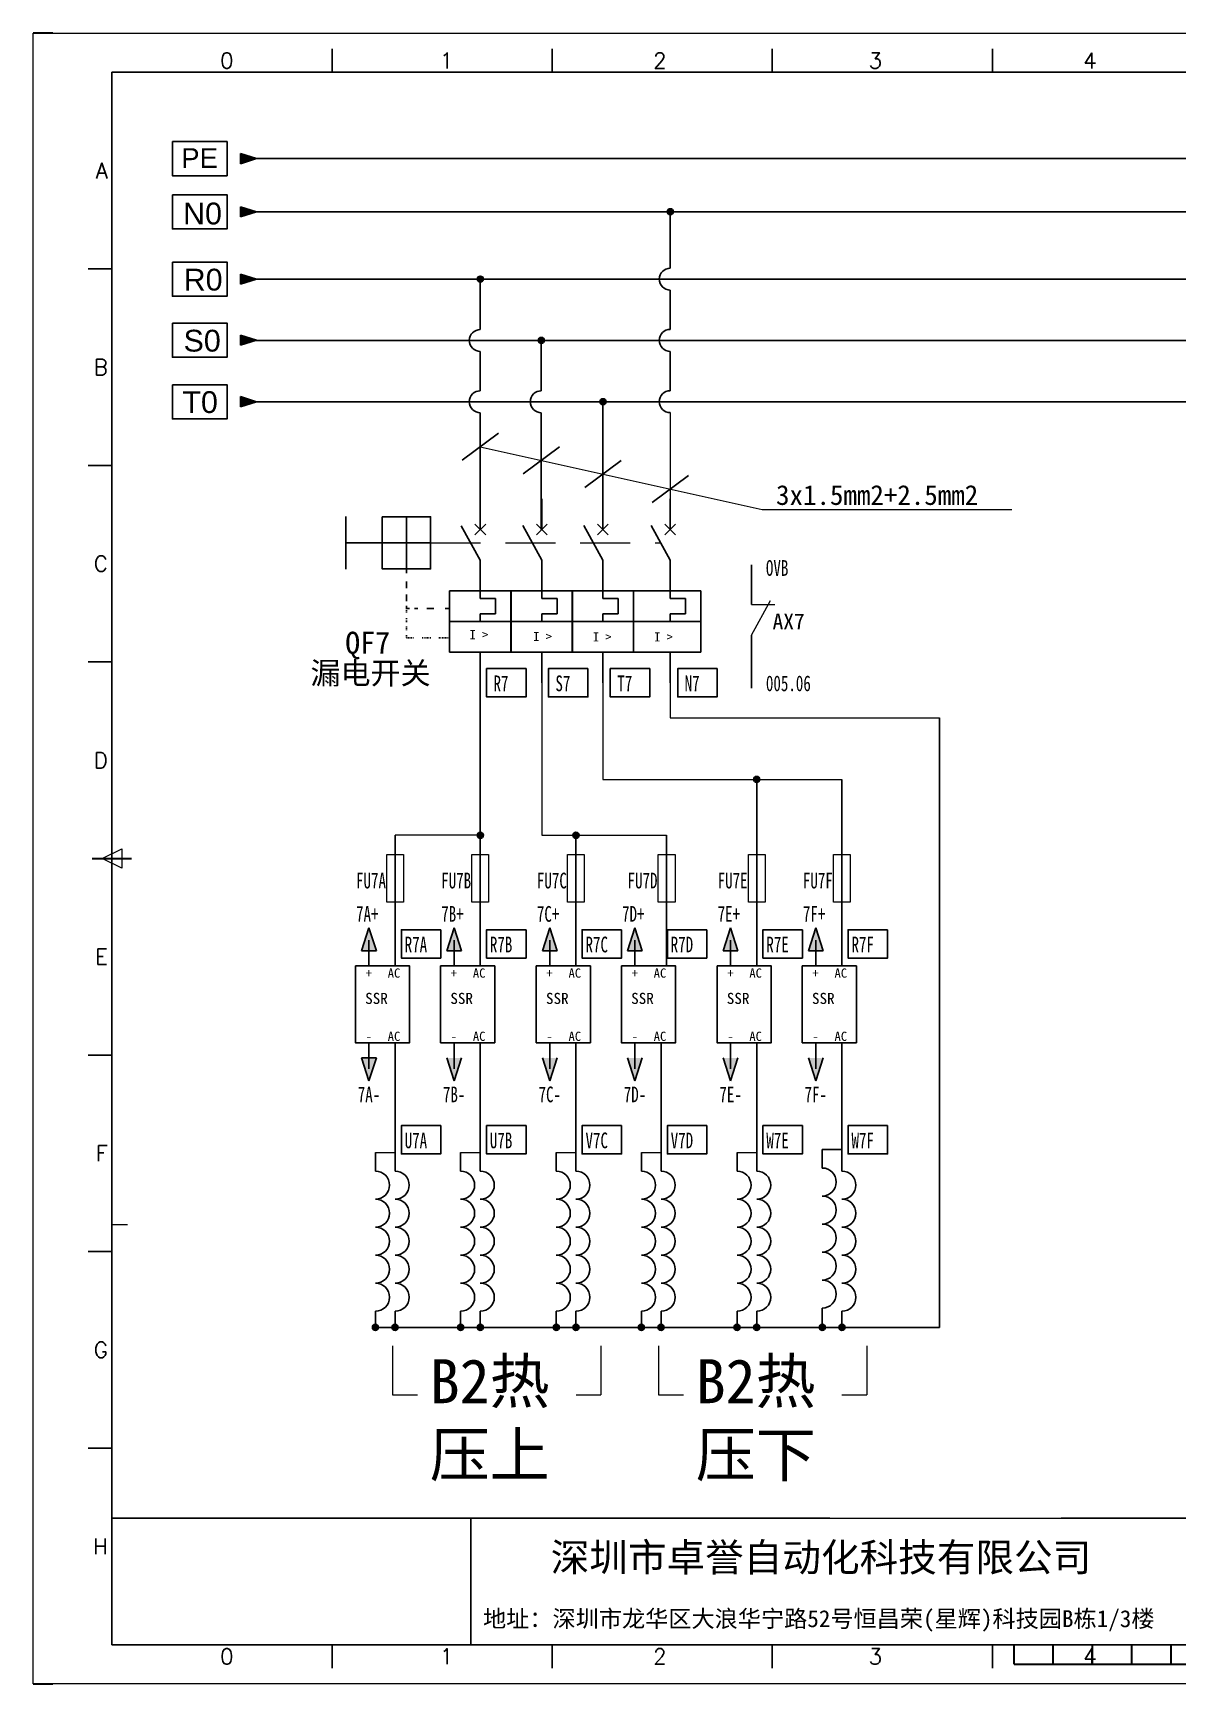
# Model space of a CAD drawing. Extents: x 35123 to 43919, y -4314 to -326.
# Drawn here: x 36945.9 to 37091.5, y -2913.9 to -2703.9 of the extents above; entities that cross this region are included whole.
import ezdxf
from ezdxf.enums import TextEntityAlignment as Align

# ---------------------------------------------------------------- set-up
doc = ezdxf.new("R2010")
doc.units = 0
doc.header["$MEASUREMENT"] = 0
for name, pattern in [('ACANSTGL', [0.11811, 0.07874, -0.03937]), ('ACISOWELD', [3, 2, -1]), ('DASHED2', [9.525, 6.35, -3.175])]:
    doc.linetypes.add(name, pattern=pattern)
for name, color, linetype in [('AE_BOR', 1, 'Continuous'), ('MISC', 2, 'Continuous'), ('SYMS', 7, 'Continuous'), ('细实线层', 7, 'Continuous')]:
    doc.layers.add(name, color=color, linetype=linetype)
doc.styles.add('WD', font='romans.shx', dxfattribs={"bigfont": 'gbcbig.shx'})
doc.styles.add('WD_IEC', font='ISOCP2.shx', dxfattribs={"width": 0.9, "height": 4, "bigfont": 'gbcbig.shx'})
doc.styles.add('宋', font='SimSun.ttf', dxfattribs={"width": 0.7})
doc.styles.add('样式 0', font='')
doc.styles.add('样式 8', font='arial.ttf')
doc.styles.get('样式 0').set_extended_font_data('KaiTi_GB2312')

# ---------------------------------------------------------------- blocks, each defined once
blk = doc.blocks.new('gb_a2_a')
for p, q in [((584, 410), (25, 410)), ((25, 410), (25, 10)), ((25, 10), (584, 10))]:
    blk.add_line(p, q)
at = {"lineweight": 9, "ltscale": 0.1}
blk.add_line((25, 116.86), (29, 116.86), dxfattribs=at)
at = {"layer": 'AE_BOR', "lineweight": 30}
for p, q in [((10, 420), (4.93, 420)), ((4.93, 0), (10, 0))]:
    blk.add_line(p, q, dxfattribs=at)
at = {"layer": 'AE_BOR', "color": 1, "lineweight": 15}
for p, q in [((4.93, 420), (598.93, 420)), ((4.93, 0), (4.93, 420)), ((22.5, 210), (27.5, 212.5)), ((27.5, 207.5), (22.5, 210)), ((27.5, 212.5), (27.5, 207.5)), ((598.93, 0), (4.93, 0))]:
    blk.add_line(p, q, dxfattribs=at)
at = {"layer": 'AE_BOR'}
for p, q in [((81, 410), (81, 416)), ((137, 410), (137, 416)), ((193, 410), (193, 416)), ((249, 410), (249, 416)), ((25, 360), (19, 360)), ((25, 310), (19, 310)), ((25, 260), (19, 260)), ((25, 160), (19, 160)), ((25, 110), (19, 110)), ((25, 60), (19, 60)), ((81, 10), (81, 4)), ((137, 10), (137, 4)), ((193, 10), (193, 4)), ((249, 10), (249, 4))]:
    blk.add_line(p, q, dxfattribs=at)
at = {"layer": 'AE_BOR', "color": 2, "lineweight": 30}
for p, q in [((20, 210), (30, 210)), ((254.5, 5), (254.5, 10)), ((264.5, 5), (264.5, 10)), ((274.5, 5), (274.5, 10)), ((284.5, 5), (284.5, 10)), ((294.5, 5), (294.5, 10)), ((254.5, 5), (354.5, 5))]:
    blk.add_line(p, q, dxfattribs=at)
at = {"layer": 'AE_BOR', "style": 'WD'}
for s, p in [('0', (54.27, 411)), ('1', (110.12, 411)), ('2', (164.42, 411)), ('3', (219.22, 411)), ('4', (273.82, 411)), ('0', (54.27, 5)), ('1', (110.12, 5)), ('2', (164.42, 5)), ('3', (219.22, 5)), ('4', (273.82, 5))]:
    blk.add_text(s, height=4, dxfattribs=at).set_placement(p, align=Align.CENTER)
for s, p in [('A', (24, 385)), ('B', (24, 335)), ('C', (24, 285)), ('D', (24, 235)), ('E', (24, 185)), ('F', (24, 135)), ('G', (24, 85)), ('H', (24, 35))]:
    blk.add_text(s, height=4, dxfattribs=at).set_placement(p, align=Align.MIDDLE_RIGHT)
blk = doc.blocks.new('VCB11THI')
for p, q in [((0, 7.5), (0, 2.5)), ((0, -2.5), (-3.12, 3.12)), ((-0.88, 3.38), (0.88, 1.62)), ((-0.88, 1.62), (0.88, 3.38)), ((0, -2.5), (0, -8.75)), ((0, -8.75), (2.5, -8.75)), ((2.5, -8.75), (2.5, -11.25)), ((-5, -12.5), (5, -12.5)), ((0, -11.25), (0, -12.5)), ((2.5, -11.25), (0, -11.25)), ((0, -17.5), (0, -22.5))]:
    blk.add_line(p, q)
blk.add_lwpolyline([(-5, -7.5), (-5, -17.5), (5, -17.5), (5, -7.5)], close=True)
at = {"style": 'WD_IEC'}
for tag, p in [('INST', (-8, 5.25)), ('LOC', (-8, 1.75)), ('TAG1', (-8, -1.75)), ('RATING1', (-8, -6.35)), ('DESC1', (-8, -14.35)), ('DESC2', (-8, -17.85)), ('DESC3', (-8, -21.35))]:
    blk.add_attdef(tag, text='', height=2.5, dxfattribs=at).set_placement(p, align=Align.RIGHT)
blk.add_attdef('TERM01', text='', height=2, rotation=90, dxfattribs=at).set_placement((-1, 7.5), align=Align.RIGHT)
at = {"style": 'WD_IEC', "flags": 1}
for tag, p, height in [('X2TERM01', (0, 7.5), 0.32), ('MFG', (2.75, 6.5), 1.5), ('CAT', (2.75, 4), 1.5), ('X4LINK', (-2, 0), 0.32), ('X1LINK', (-0.5, 0), 0.32), ('CONTACT', (-5, -7.5), 1), ('COMMON', (-3.75, -8.75), 1), ('ASSYCODE', (1, -19), 1), ('FAMILY', (1, -20.5), 1), ('CATDESC', (1, -22), 1), ('X8TERM02', (0, -22.5), 0.32)]:
    blk.add_attdef(tag, p, '', height=height, dxfattribs=at)
at = {"lineweight": 15, "style": 'WD_IEC'}
blk.add_attdef('XREF', text='', height=2.5, dxfattribs=at).set_placement((-8, -10.35), align=Align.RIGHT)
at = {"style": 'WD_IEC'}
blk.add_attdef('TERM02', (-1, -22.5), '', height=2, rotation=90, dxfattribs=at)
at = {"linetype": 'Continuous', "style": 'WD_IEC'}
blk.add_attdef('T', text='', height=2.5, dxfattribs=at).set_placement((0, -15), align=Align.MIDDLE_CENTER)
blk = doc.blocks.new('VCB21THI')
for p, q in [((0, 7.5), (0, 2.5)), ((0, -2.5), (-3.12, 3.12)), ((-0.88, 3.38), (0.88, 1.62)), ((-0.88, 1.62), (0.88, 3.38)), ((0, -2.5), (0, -8.75)), ((0, -8.75), (2.5, -8.75)), ((2.5, -8.75), (2.5, -11.25)), ((-5, -12.5), (5, -12.5)), ((0, -11.25), (0, -12.5)), ((2.5, -11.25), (0, -11.25)), ((0, -17.5), (0, -22.5))]:
    blk.add_line(p, q)
blk.add_lwpolyline([(-5, -7.5), (-5, -17.5), (5, -17.5), (5, -7.5)], close=True)
at = {"style": 'WD_IEC'}
for tag, p in [('INST', (-8, 5.25)), ('LOC', (-8, 1.75)), ('TAG2', (-8, -1.75)), ('RATING1', (-8, -6.35)), ('DESC1', (-8, -14.35)), ('DESC2', (-8, -17.85)), ('DESC3', (-8, -21.35))]:
    blk.add_attdef(tag, text='', height=2.5, dxfattribs=at).set_placement(p, align=Align.RIGHT)
blk.add_attdef('TERM01', text='', height=2, rotation=90, dxfattribs=at).set_placement((-1, 7.5), align=Align.RIGHT)
at = {"style": 'WD_IEC', "flags": 1}
for tag, p, height in [('X2TERM01', (0, 7.5), 0.32), ('X4LINK', (-2, 0), 0.32), ('X1LINK', (-0.5, 0), 0.32), ('CONTACT', (-5, -7.5), 1), ('COMMON', (-3.75, -8.75), 1), ('FAMILY', (1, -20.5), 1), ('X8TERM02', (0, -22.5), 0.32)]:
    blk.add_attdef(tag, p, '', height=height, dxfattribs=at)
at = {"lineweight": 15, "style": 'WD_IEC'}
blk.add_attdef('XREF', text='', height=2.5, dxfattribs=at).set_placement((-8, -10.35), align=Align.RIGHT)
at = {"style": 'WD_IEC'}
blk.add_attdef('TERM02', (-1, -22.5), '', height=2, rotation=90, dxfattribs=at)
at = {"linetype": 'Continuous', "style": 'WD_IEC'}
blk.add_attdef('T', text='', height=2.5, dxfattribs=at).set_placement((0, -15), align=Align.MIDDLE_CENTER)
blk = doc.blocks.new('WDDOT')
blk.add_hatch(color=256).paths.add_polyline_path([(0.5, 0, 1), (-0.5, 0, 1)])
blk.add_circle((0, 0), 0.5)

msp = doc.modelspace()

# ---------------------------------------------------------------- hatches: boundary and pattern name
for points in [[(36974.348, -2726.613), (36972.306, -2725.958), (36972.306, -2727.267)], [(36974.348, -2735.178), (36972.306, -2734.524), (36972.306, -2735.833)], [(36974.348, -2742.94), (36972.306, -2742.286), (36972.306, -2743.595)], [(36974.348, -2750.775), (36972.306, -2750.12), (36972.306, -2751.43)], [(36988.639, -2817.694), (36989.575, -2820.612), (36987.704, -2820.612)], [(36999.474, -2817.694), (37000.409, -2820.612), (36998.539, -2820.612)], [(37011.639, -2817.694), (37012.575, -2820.612), (37010.704, -2820.612)], [(37022.474, -2817.694), (37023.409, -2820.612), (37021.539, -2820.612)], [(37034.639, -2817.694), (37035.575, -2820.612), (37033.704, -2820.612)], [(37045.474, -2817.694), (37046.409, -2820.612), (37044.539, -2820.612)], [(36988.639, -2837.163), (36989.575, -2834.245), (36987.704, -2834.245)], [(36999.474, -2837.163), (37000.409, -2834.245), (36998.539, -2834.245)], [(37011.639, -2837.163), (37012.575, -2834.245), (37010.704, -2834.245)], [(37022.474, -2837.163), (37023.409, -2834.245), (37021.539, -2834.245)], [(37034.639, -2837.163), (37035.575, -2834.245), (37033.704, -2834.245)], [(37045.474, -2837.163), (37046.409, -2834.245), (37044.539, -2834.245)]]:
    msp.add_hatch(color=0).paths.add_polyline_path(points)
h = msp.add_hatch(color=0)
edge = h.paths.add_edge_path()
edge.add_arc((37026.96, -2726.606), 0.389, 0, 360)
h = msp.add_hatch(color=0)
edge = h.paths.add_edge_path()
edge.add_arc((37002.797, -2735.178), 0.389, 0, 360)
h = msp.add_hatch(color=0)
edge = h.paths.add_edge_path()
edge.add_arc((37010.559, -2742.975), 0.389, 0, 360)
h = msp.add_hatch(color=0)
edge = h.paths.add_edge_path()
edge.add_arc((37018.394, -2750.771), 0.389, 0, 360)
h = msp.add_hatch(color=0)
edge = h.paths.add_edge_path()
edge.add_arc((37037.963, -2798.813), 0.389, 0, 360)
h = msp.add_hatch(color=0)
edge = h.paths.add_edge_path()
edge.add_arc((37002.797, -2805.908), 0.389, 0, 360)
h = msp.add_hatch(color=0)
edge = h.paths.add_edge_path()
edge.add_arc((37014.965, -2805.909), 0.389, 0, 360)
h = msp.add_hatch(color=0)
edge = h.paths.add_edge_path()
edge.add_arc((36989.463, -2868.508), 0.389, 0, 360)
h = msp.add_hatch(color=0)
edge = h.paths.add_edge_path()
edge.add_arc((36991.963, -2868.508), 0.389, 0, 360)
h = msp.add_hatch(color=0)
edge = h.paths.add_edge_path()
edge.add_arc((37000.297, -2868.508), 0.389, 0, 360)
h = msp.add_hatch(color=0)
edge = h.paths.add_edge_path()
edge.add_arc((37002.797, -2868.508), 0.389, 0, 360)
h = msp.add_hatch(color=0)
edge = h.paths.add_edge_path()
edge.add_arc((37012.463, -2868.508), 0.389, 0, 360)
h = msp.add_hatch(color=0)
edge = h.paths.add_edge_path()
edge.add_arc((37014.963, -2868.508), 0.389, 0, 360)
h = msp.add_hatch(color=0)
edge = h.paths.add_edge_path()
edge.add_arc((37023.297, -2868.508), 0.389, 0, 360)
h = msp.add_hatch(color=0)
edge = h.paths.add_edge_path()
edge.add_arc((37025.797, -2868.508), 0.389, 0, 360)
h = msp.add_hatch(color=0)
edge = h.paths.add_edge_path()
edge.add_arc((37035.463, -2868.508), 0.389, 0, 360)
h = msp.add_hatch(color=0)
edge = h.paths.add_edge_path()
edge.add_arc((37037.963, -2868.508), 0.389, 0, 360)
h = msp.add_hatch(color=0)
edge = h.paths.add_edge_path()
edge.add_arc((37046.297, -2868.508), 0.389, 0, 360)
h = msp.add_hatch(color=0)
edge = h.paths.add_edge_path()
edge.add_arc((37048.797, -2868.508), 0.389, 0, 360)
at = {"layer": 'MISC'}
msp.add_hatch(color=0, dxfattribs=at).paths.add_polyline_path([(36974.348, -2719.848), (36972.306, -2719.193), (36972.306, -2720.503)])

# ---------------------------------------------------------------- linework, layer by layer
at = {"color": 0}
for p, q in [((36974.348, -2726.613), (36972.306, -2725.958)), ((36972.306, -2725.958), (36972.306, -2727.267)), ((36974.348, -2726.613), (36972.306, -2727.267)), ((36974.348, -2726.613), (37212.665, -2726.613)), ((37026.96, -2733.778), (37026.96, -2726.606)), ((36974.348, -2735.178), (36972.306, -2734.524)), ((36972.306, -2734.524), (36972.306, -2735.833)), ((36974.348, -2735.178), (36972.306, -2735.833)), ((36974.348, -2735.178), (37212.665, -2735.178)), ((37002.797, -2741.58), (37002.797, -2735.178)), ((37026.96, -2741.574), (37026.96, -2736.566)), ((36974.348, -2742.94), (36972.306, -2742.286)), ((36972.306, -2742.286), (36972.306, -2743.595)), ((36974.348, -2742.94), (36972.306, -2743.595)), ((36974.241, -2742.975), (37212.665, -2742.975)), ((37002.797, -2749.377), (37002.797, -2744.369)), ((37010.559, -2749.377), (37010.559, -2742.975)), ((37026.96, -2749.37), (37026.96, -2744.362)), ((36974.348, -2750.775), (36972.306, -2750.12)), ((36972.306, -2750.12), (36972.306, -2751.43)), ((36974.348, -2750.775), (36972.306, -2751.43)), ((36974.336, -2750.771), (37212.665, -2750.771)), ((37018.394, -2750.771), (37018.394, -2767.014)), ((37002.797, -2752.165), (37002.797, -2767.014)), ((37010.559, -2752.165), (37010.559, -2767.014)), ((37026.96, -2763.116), (37026.96, -2767.014)), ((36985.676, -2765.352), (36985.676, -2772.075)), ((36993.4, -2765.391), (36993.4, -2772.036)), ((37026.96, -2770.912), (37024.523, -2766.527)), ((37026.271, -2766.325), (37027.649, -2767.703)), ((37026.271, -2767.703), (37027.649, -2766.325)), ((36996.47, -2768.714), (36985.676, -2768.714)), ((37026.96, -2770.912), (37026.96, -2775.785)), ((37037.295, -2771.535), (37037.295, -2776.56)), ((36993.4, -2772.036), (36993.4, -2772.562)), ((36993.4, -2773.653), (36993.4, -2774.472)), ((36993.4, -2775.291), (36993.4, -2776.155)), ((37023.062, -2774.81), (37022.292, -2774.81)), ((37030.858, -2774.81), (37023.062, -2774.81)), ((37026.96, -2775.785), (37028.909, -2775.785)), ((37028.909, -2775.785), (37028.909, -2777.734)), ((37030.858, -2782.606), (37030.858, -2774.81)), ((36993.4, -2776.746), (36993.4, -2777.066)), ((36993.4, -2777.066), (36993.795, -2777.066)), ((36994.433, -2777.066), (36994.843, -2777.066)), ((36995.981, -2777.066), (36996.892, -2777.066)), ((36998.349, -2777.066), (36998.903, -2777.066)), ((37026.96, -2777.734), (37026.96, -2778.708)), ((37028.909, -2777.734), (37026.96, -2777.734)), ((37022.292, -2778.708), (37030.858, -2778.708)), ((37037.295, -2780.458), (37037.296, -2787.189)), ((37002.797, -2782.613), (37002.797, -2822.541)), ((37023.062, -2782.606), (37022.292, -2782.606)), ((37023.062, -2782.606), (37030.858, -2782.606)), ((37026.96, -2782.606), (37026.96, -2786.505)), ((37061.21, -2790.98), (37061.21, -2868.508)), ((37037.963, -2798.813), (37037.963, -2822.541)), ((37048.798, -2798.814), (37048.797, -2822.541)), ((36991.963, -2805.908), (36991.963, -2822.541)), ((37014.965, -2805.909), (37014.963, -2822.541)), ((37026.5, -2805.909), (37026.5, -2822.541)), ((36988.639, -2817.694), (36987.704, -2820.612)), ((36988.639, -2817.694), (36989.575, -2820.612)), ((36999.474, -2817.694), (36998.539, -2820.612)), ((36999.474, -2817.694), (37000.409, -2820.612)), ((37011.639, -2817.694), (37010.704, -2820.612)), ((37011.639, -2817.694), (37012.575, -2820.612)), ((37022.474, -2817.694), (37021.539, -2820.612)), ((37022.474, -2817.694), (37023.409, -2820.612)), ((37034.639, -2817.694), (37033.704, -2820.612)), ((37034.639, -2817.694), (37035.575, -2820.612)), ((37045.474, -2817.694), (37044.539, -2820.612)), ((37045.474, -2817.694), (37046.409, -2820.612)), ((36988.639, -2819.248), (36988.639, -2822.541)), ((36999.474, -2819.248), (36999.474, -2822.541)), ((37011.639, -2819.248), (37011.639, -2822.541)), ((37022.474, -2819.248), (37022.474, -2822.541)), ((37034.639, -2819.248), (37034.639, -2822.541)), ((37045.474, -2819.248), (37045.474, -2822.541)), ((36989.575, -2820.612), (36987.704, -2820.612)), ((37000.409, -2820.612), (36998.539, -2820.612)), ((37012.575, -2820.612), (37010.704, -2820.612)), ((37023.409, -2820.612), (37021.539, -2820.612)), ((37035.575, -2820.612), (37033.704, -2820.612)), ((37046.409, -2820.612), (37044.539, -2820.612)), ((36988.639, -2835.608), (36988.639, -2832.316)), ((36991.963, -2832.316), (36991.963, -2848.64)), ((36999.474, -2835.608), (36999.474, -2832.316)), ((37002.797, -2832.316), (37002.797, -2848.64)), ((37011.639, -2835.608), (37011.639, -2832.316)), ((37014.963, -2832.316), (37014.963, -2848.64)), ((37022.474, -2835.608), (37022.474, -2832.316)), ((37025.797, -2832.316), (37025.797, -2848.64)), ((37034.639, -2835.608), (37034.639, -2832.316)), ((37037.963, -2832.316), (37037.963, -2848.64)), ((37045.474, -2835.608), (37045.474, -2832.316)), ((37048.797, -2832.316), (37048.797, -2848.64)), ((36988.639, -2837.163), (36987.704, -2834.245)), ((36989.575, -2834.245), (36987.704, -2834.245)), ((36988.639, -2837.163), (36989.575, -2834.245)), ((36999.474, -2837.163), (36998.539, -2834.245)), ((36999.474, -2837.163), (37000.409, -2834.245)), ((37011.639, -2837.163), (37010.704, -2834.245)), ((37011.639, -2837.163), (37012.575, -2834.245)), ((37022.474, -2837.163), (37021.539, -2834.245)), ((37022.474, -2837.163), (37023.409, -2834.245)), ((37034.639, -2837.163), (37033.704, -2834.245)), ((37034.639, -2837.163), (37035.575, -2834.245)), ((37045.474, -2837.163), (37044.539, -2834.245)), ((37045.474, -2837.163), (37046.409, -2834.245)), ((36989.463, -2846.285), (36989.463, -2848.64)), ((37000.297, -2846.285), (37000.297, -2848.64)), ((37012.463, -2846.285), (37012.463, -2848.64)), ((37023.297, -2846.285), (37023.297, -2848.64)), ((37035.463, -2846.285), (37035.463, -2848.64)), ((37046.297, -2845.884), (37046.297, -2848.238)), ((37046.297, -2848.238), (37046.297, -2847.435)), ((36989.463, -2848.64), (36989.463, -2847.837)), ((36991.963, -2848.64), (36991.963, -2847.837)), ((37000.297, -2848.64), (37000.297, -2847.837)), ((37002.797, -2848.64), (37002.797, -2847.837)), ((37012.463, -2848.64), (37012.463, -2847.837)), ((37014.963, -2848.64), (37014.963, -2847.837)), ((37023.297, -2848.64), (37023.297, -2847.837)), ((37025.797, -2848.64), (37025.797, -2847.837)), ((37035.463, -2848.64), (37035.463, -2847.837)), ((37037.963, -2848.64), (37037.963, -2847.837)), ((37048.797, -2848.64), (37048.797, -2847.837)), ((36989.463, -2866.456), (36989.463, -2868.508)), ((36989.463, -2866.456), (36989.463, -2868.508)), ((36991.963, -2866.456), (36991.963, -2868.508)), ((36991.963, -2866.456), (36991.963, -2868.508)), ((37000.297, -2866.456), (37000.297, -2868.508)), ((37000.297, -2866.456), (37000.297, -2868.508)), ((37002.797, -2866.456), (37002.797, -2868.508)), ((37002.797, -2866.456), (37002.797, -2868.508)), ((37012.463, -2866.456), (37012.463, -2868.508)), ((37012.463, -2866.456), (37012.463, -2868.508)), ((37014.963, -2866.456), (37014.963, -2868.508)), ((37014.963, -2866.456), (37014.963, -2868.508)), ((37023.297, -2866.456), (37023.297, -2868.508)), ((37023.297, -2866.456), (37023.297, -2868.508)), ((37025.797, -2866.456), (37025.797, -2868.508)), ((37025.797, -2866.456), (37025.797, -2868.508)), ((37035.463, -2866.456), (37035.463, -2868.508)), ((37035.463, -2866.456), (37035.463, -2868.508)), ((37037.963, -2866.456), (37037.963, -2868.508)), ((37037.963, -2866.456), (37037.963, -2868.508)), ((37046.297, -2866.054), (37046.297, -2868.107)), ((37046.297, -2866.054), (37046.297, -2868.508)), ((37048.797, -2866.456), (37048.797, -2868.508)), ((37048.797, -2866.456), (37048.797, -2868.508)), ((36989.463, -2868.508), (37061.21, -2868.508))]:
    msp.add_line(p, q, dxfattribs=at)
at = {"color": 0, "lineweight": 0}
for p, q in [((37026.96, -2752.159), (37026.96, -2767.014)), ((37037.295, -2780.458), (37039.732, -2776.073)), ((37037.295, -2776.56), (37040.264, -2776.56)), ((37010.632, -2782.606), (37010.632, -2805.908)), ((37018.394, -2782.606), (37018.394, -2798.811)), ((37026.96, -2782.606), (37026.96, -2790.98)), ((37026.96, -2790.98), (37061.21, -2790.98)), ((37018.394, -2798.811), (37048.798, -2798.814)), ((37002.797, -2805.908), (36991.963, -2805.908)), ((37010.632, -2805.908), (37026.5, -2805.912)), ((36991.648, -2870.87), (36991.648, -2877.111)), ((37018.15, -2870.87), (37018.15, -2877.111)), ((37025.483, -2870.87), (37025.483, -2877.111)), ((37051.984, -2870.87), (37051.984, -2877.111)), ((36991.648, -2877.111), (36994.826, -2877.111)), ((37014.972, -2877.111), (37018.15, -2877.111)), ((37025.483, -2877.111), (37028.66, -2877.111)), ((37048.807, -2877.111), (37051.984, -2877.111))]:
    msp.add_line(p, q, dxfattribs=at)
at = {"color": 0, "linetype": 'DASHED2', "lineweight": 0}
msp.add_line((36996.47, -2768.714), (37025.738, -2768.714), dxfattribs=at)
at = {"color": 0, "linetype": 'ACANSTGL'}
for p, q in [((36993.4, -2777.066), (36993.4, -2777.611)), ((36993.4, -2778.293), (36993.4, -2778.884)), ((36993.4, -2778.293), (36993.4, -2778.884)), ((36993.4, -2779.339), (36993.4, -2779.885)), ((36993.4, -2779.339), (36993.4, -2779.885)), ((36993.4, -2780.476), (36993.4, -2780.812)), ((36993.4, -2780.476), (36993.4, -2780.812)), ((36993.4, -2780.812), (36994.393, -2780.812)), ((36993.4, -2780.812), (36994.393, -2780.812)), ((36995.41, -2780.812), (36996.52, -2780.812)), ((36997.537, -2780.812), (36998.882, -2780.812))]:
    msp.add_line(p, q, dxfattribs=at)
at = {"ltscale": 2}
for p, q in [((37047.242, -2892.785), (36955.937, -2892.785)), ((37076.704, -2892.785), (37235.437, -2892.785)), ((37047.242, -2908.87), (36955.937, -2908.87))]:
    msp.add_line(p, q, dxfattribs=at)
for p, q in [((37001.59, -2892.785), (37001.59, -2908.87)), ((37076.704, -2908.87), (37136.654, -2908.87))]:
    msp.add_line(p, q)
at = {"lineweight": 9, "ltscale": 0.1}
for p, q in [((37047.242, -2892.785), (37076.704, -2892.785)), ((37047.242, -2908.87), (37076.704, -2908.87)), ((37075.347, -2908.87), (37075.347, -2908.87)), ((37075.347, -2908.87), (37075.347, -2908.87))]:
    msp.add_line(p, q, dxfattribs=at)
at = {"color": 0, "lineweight": -3}
for points in [[(36963.64, -2717.672), (36970.581, -2717.672), (36970.581, -2722.024), (36963.64, -2722.024)], [(36963.64, -2724.436), (36970.581, -2724.436), (36970.581, -2728.789), (36963.64, -2728.789)], [(36963.64, -2733.002), (36970.581, -2733.002), (36970.581, -2737.355), (36963.64, -2737.355)], [(36963.64, -2740.764), (36970.581, -2740.764), (36970.581, -2745.117), (36963.64, -2745.117)], [(36963.64, -2748.599), (36970.581, -2748.599), (36970.581, -2752.951), (36963.64, -2752.951)]]:
    msp.add_lwpolyline(points, close=True, dxfattribs=at)
at = {"color": 0}
for points in [[(36990.331, -2765.391), (36996.47, -2765.391), (36996.47, -2772.036), (36990.331, -2772.036)], [(36986.916, -2822.541), (36993.81, -2822.541), (36993.81, -2832.316), (36986.916, -2832.316)], [(36997.751, -2822.541), (37004.645, -2822.541), (37004.645, -2832.316), (36997.751, -2832.316)], [(37009.916, -2822.541), (37016.81, -2822.541), (37016.81, -2832.316), (37009.916, -2832.316)], [(37020.751, -2822.541), (37027.645, -2822.541), (37027.645, -2832.316), (37020.751, -2832.316)], [(37032.916, -2822.541), (37039.81, -2822.541), (37039.81, -2832.316), (37032.916, -2832.316)], [(37043.751, -2822.541), (37050.645, -2822.541), (37050.645, -2832.316), (37043.751, -2832.316)]]:
    msp.add_lwpolyline(points, close=True, dxfattribs=at)
at = {"color": 0, "ltscale": 2}
for points in [[(37008.613, -2784.711), (37003.59, -2784.711), (37003.59, -2788.316), (37008.613, -2788.316)], [(37016.488, -2784.71), (37011.465, -2784.71), (37011.465, -2788.315), (37016.488, -2788.315)], [(37024.362, -2784.709), (37019.339, -2784.709), (37019.339, -2788.313), (37024.362, -2788.313)], [(37032.928, -2784.709), (37027.905, -2784.709), (37027.905, -2788.313), (37032.928, -2788.313)], [(36997.778, -2817.932), (36992.756, -2817.932), (36992.756, -2821.536), (36997.778, -2821.536)], [(37008.613, -2817.932), (37003.59, -2817.932), (37003.59, -2821.536), (37008.613, -2821.536)], [(37020.778, -2817.932), (37015.756, -2817.932), (37015.756, -2821.536), (37020.778, -2821.536)], [(37031.613, -2817.932), (37026.59, -2817.932), (37026.59, -2821.536), (37031.613, -2821.536)], [(37043.778, -2817.932), (37038.756, -2817.932), (37038.756, -2821.536), (37043.778, -2821.536)], [(37054.613, -2817.932), (37049.59, -2817.932), (37049.59, -2821.536), (37054.613, -2821.536)], [(36997.778, -2842.847), (36992.756, -2842.847), (36992.756, -2846.452), (36997.778, -2846.452)], [(37008.613, -2842.847), (37003.59, -2842.847), (37003.59, -2846.452), (37008.613, -2846.452)], [(37020.778, -2842.847), (37015.756, -2842.847), (37015.756, -2846.452), (37020.778, -2846.452)], [(37031.613, -2842.847), (37026.59, -2842.847), (37026.59, -2846.452), (37031.613, -2846.452)], [(37043.778, -2842.847), (37038.756, -2842.847), (37038.756, -2846.452), (37043.778, -2846.452)], [(37054.613, -2842.847), (37049.59, -2842.847), (37049.59, -2846.452), (37054.613, -2846.452)]]:
    msp.add_lwpolyline(points, close=True, dxfattribs=at)
at = {"color": 0}
for centre in [(37026.96, -2726.606), (37002.797, -2735.178), (37010.559, -2742.975), (37018.394, -2750.771), (37037.963, -2798.813), (37002.797, -2805.908), (37014.965, -2805.909), (36989.463, -2868.508), (36991.963, -2868.508), (37000.297, -2868.508), (37002.797, -2868.508), (37012.463, -2868.508), (37014.963, -2868.508), (37023.297, -2868.508), (37025.797, -2868.508), (37035.463, -2868.508), (37037.963, -2868.508), (37046.297, -2868.508), (37048.797, -2868.508)]:
    msp.add_circle(centre, 0.389, dxfattribs=at)
at = {"color": 0, "ltscale": 2}
for centre in [(37026.96, -2735.172), (37002.797, -2742.975), (37026.96, -2742.968), (37002.797, -2750.771), (37010.559, -2750.771), (37026.96, -2750.764)]:
    msp.add_arc(centre, 1.394, 90, 270, dxfattribs=at)
at = {"color": 0}
for centre in [(36989.463, -2850.421), (36991.963, -2850.421), (37000.297, -2850.421), (37002.797, -2850.421), (37012.463, -2850.421), (37014.963, -2850.421), (37023.297, -2850.421), (37025.797, -2850.421), (37035.463, -2850.421), (37037.963, -2850.421), (37046.297, -2850.02), (37048.797, -2850.421), (36989.463, -2853.984), (36991.963, -2853.984), (37000.297, -2853.984), (37002.797, -2853.984), (37012.463, -2853.984), (37014.963, -2853.984), (37023.297, -2853.984), (37025.797, -2853.984), (37035.463, -2853.984), (37037.963, -2853.984), (37046.297, -2853.583), (37048.797, -2853.984), (36989.463, -2857.548), (36991.963, -2857.548), (37000.297, -2857.548), (37002.797, -2857.548), (37012.463, -2857.548), (37014.963, -2857.548), (37023.297, -2857.548), (37025.797, -2857.548), (37035.463, -2857.548), (37037.963, -2857.548), (37046.297, -2857.146), (37048.797, -2857.548), (36989.463, -2861.111), (36991.963, -2861.111), (37000.297, -2861.111), (37002.797, -2861.111), (37012.463, -2861.111), (37014.963, -2861.111), (37023.297, -2861.111), (37025.797, -2861.111), (37035.463, -2861.111), (37037.963, -2861.111), (37046.297, -2860.71), (37048.797, -2861.111), (36989.463, -2864.674), (36991.963, -2864.674), (37000.297, -2864.674), (37002.797, -2864.674), (37012.463, -2864.674), (37014.963, -2864.674), (37023.297, -2864.674), (37025.797, -2864.674), (37035.463, -2864.674), (37037.963, -2864.674), (37046.297, -2864.273), (37048.797, -2864.674)]:
    msp.add_arc(centre, 1.782, 270, 90, dxfattribs=at)
at = {"layer": 'MISC', "color": 0}
for p, q in [((36974.348, -2719.848), (36972.306, -2719.193)), ((36972.306, -2719.193), (36972.306, -2720.503)), ((36974.348, -2719.848), (36972.306, -2720.503)), ((36974.348, -2719.848), (37212.665, -2719.848)), ((37046.297, -2845.884), (37048.797, -2845.884))]:
    msp.add_line(p, q, dxfattribs=at)
at = {"layer": '细实线层', "color": 0, "linetype": 'ByBlock'}
for p, q in [((37000.487, -2758.223), (37005.108, -2754.757)), ((37008.248, -2759.952), (37012.87, -2756.486)), ((37016.083, -2761.697), (37020.705, -2758.231)), ((37024.649, -2763.605), (37029.271, -2760.139))]:
    msp.add_line(p, q, dxfattribs=at)
at = {"layer": '细实线层', "color": 0, "lineweight": 0}
for p, q in [((37002.797, -2756.49), (37038.667, -2764.479)), ((37038.667, -2764.479), (37070.413, -2764.479)), ((36989.463, -2846.285), (36991.963, -2846.285)), ((37000.297, -2846.285), (37002.797, -2846.285)), ((37012.463, -2846.285), (37014.963, -2846.285)), ((37023.297, -2846.285), (37025.797, -2846.285)), ((37035.463, -2846.285), (37037.963, -2846.285))]:
    msp.add_line(p, q, dxfattribs=at)
for points in [[(36990.898, -2808.358), (36993.028, -2808.358), (36993.028, -2814.423), (36990.898, -2814.423)], [(37001.732, -2808.358), (37003.863, -2808.358), (37003.863, -2814.423), (37001.732, -2814.423)], [(37013.898, -2808.358), (37016.028, -2808.358), (37016.028, -2814.423), (37013.898, -2814.423)], [(37025.435, -2808.358), (37027.565, -2808.358), (37027.565, -2814.423), (37025.435, -2814.423)], [(37036.898, -2808.358), (37039.028, -2808.358), (37039.028, -2814.423), (37036.898, -2814.423)], [(37047.732, -2808.358), (37049.863, -2808.358), (37049.863, -2814.423), (37047.732, -2814.423)]]:
    msp.add_lwpolyline(points, close=True, dxfattribs=at)

# ---------------------------------------------------------------- block references
at = {"xscale": 0.5, "yscale": 0.5, "zscale": 0.5}
msp.add_blockref('gb_a2_a', (36943.437, -2913.87), dxfattribs=at)
at = {"layer": 'SYMS', "color": 0, "lineweight": -3, "xscale": 0.4949999999989814, "yscale": 0.4949999999998909, "zscale": 0.495}
for p in [(37026.96, -2726.606), (37002.797, -2735.178), (37010.559, -2742.975), (37018.394, -2750.771), (37037.963, -2798.813), (37002.797, -2805.908), (37014.965, -2805.909), (36989.463, -2868.508), (36991.963, -2868.508), (37000.297, -2868.508), (37002.797, -2868.508), (37012.463, -2868.508), (37014.963, -2868.508), (37023.297, -2868.508), (37025.797, -2868.508), (37035.463, -2868.508), (37037.963, -2868.508), (37046.297, -2868.508), (37048.797, -2868.508)]:
    msp.add_blockref('WDDOT', p, dxfattribs=at)
at = {"layer": 'SYMS', "color": 0, "linetype": 'ACISOWELD', "xscale": 0.7796249999992142, "yscale": 0.7796249999992142, "zscale": 0.779624999999994}
for name, p in [('VCB11THI', (37002.797, -2768.969)), ('VCB21THI', (37010.632, -2768.963)), ('VCB21THI', (37018.394, -2768.963))]:
    msp.add_blockref(name, p, dxfattribs=at)

# ---------------------------------------------------------------- texts
at = {"color": 0}
msp.add_text('3x1.5mm2+2.5mm2', height=2.52, dxfattribs=at).set_placement((37040.417, -2763.897))
at = {"color": 0, "char_height": 2.772, "width": 4.96666, "attachment_point": 1, "style": '样式 8'}
for s, insert in [('N0', (36964.985, -2725.439)), ('R0', (36965.067, -2733.854)), ('S0', (36965.05, -2741.618)), ('T0', (36964.9, -2749.432))]:
    msp.add_mtext(s, dxfattribs=dict(at, insert=insert))
at = {"color": 0, "attachment_point": 1}
for s, insert, char_height, width in [('I >', (37001.438, -2779.818), 1.1694, 4.51104), ('I >', (37009.533, -2780.046), 1.1694, 4.51104), ('I >', (37017.117, -2780.098), 1.1694, 4.51104), ('I >', (37024.914, -2780.098), 1.1694, 4.51104), ('+', (36988.211, -2822.853), 1.176, 1.09571), ('AC', (36991.022, -2822.853), 1.176, 1.09571), ('+', (36999.045, -2822.853), 1.176, 1.09571), ('AC', (37001.856, -2822.853), 1.176, 1.09571), ('+', (37011.211, -2822.853), 1.176, 1.09571), ('AC', (37014.022, -2822.853), 1.176, 1.09571), ('+', (37022.045, -2822.853), 1.176, 1.09571), ('AC', (37024.856, -2822.853), 1.176, 1.09571), ('+', (37034.211, -2822.853), 1.176, 1.09571), ('AC', (37037.022, -2822.853), 1.176, 1.09571), ('+', (37045.045, -2822.853), 1.176, 1.09571), ('AC', (37047.856, -2822.853), 1.176, 1.09571), ('SSR', (36988.151, -2825.961), 1.4112, 1.31486), ('SSR', (36998.986, -2825.961), 1.4112, 1.31486), ('SSR', (37011.151, -2825.961), 1.4112, 1.31486), ('SSR', (37021.986, -2825.961), 1.4112, 1.31486), ('SSR', (37034.151, -2825.961), 1.4112, 1.31486), ('SSR', (37044.986, -2825.961), 1.4112, 1.31486), ('-', (36988.211, -2830.896), 1.176, 1.09571), ('AC', (36991.022, -2830.896), 1.176, 1.09571), ('-', (36999.045, -2830.896), 1.176, 1.09571), ('AC', (37001.856, -2830.896), 1.176, 1.09571), ('-', (37011.211, -2830.896), 1.176, 1.09571), ('AC', (37014.022, -2830.896), 1.176, 1.09571), ('-', (37022.045, -2830.896), 1.176, 1.09571), ('AC', (37024.856, -2830.896), 1.176, 1.09571), ('-', (37034.211, -2830.896), 1.176, 1.09571), ('AC', (37037.022, -2830.896), 1.176, 1.09571), ('-', (37045.045, -2830.896), 1.176, 1.09571), ('AC', (37047.856, -2830.896), 1.176, 1.09571)]:
    msp.add_mtext(s, dxfattribs=dict(at, insert=insert, char_height=char_height, width=width))
for s, insert, char_height, width, attachment_point in [('{\\fSimSun|b0|i0|c134|p54;B2热\\P压上}', (36996.365, -2872.556), 5.6, 34.27378, 1), ('{\\fSimSun|b0|i0|c134|p54;B2热\\P压下}', (37030.2, -2872.556), 5.6, 34.27378, 1), ('{\\fSimSun|b0|i0|c134|p2;深圳市卓誉自动化科技有限公司}', (37011.758, -2899.958), 3.6, 80.67766, 7), ('{\\fSimSun|b0|i0|c134|p2;地址：深圳市龙华区大浪华宁路52号恒昌荣(星辉)科技园B栋1/3楼}', (37003.146, -2907.218), 2.16, 89.25675, 7)]:
    msp.add_mtext(s, dxfattribs=dict(insert=insert, char_height=char_height, width=width, attachment_point=attachment_point))
at = {"layer": 'MISC', "color": 0, "attachment_point": 1}
for s, insert, char_height, width, style in [('\\pxqc;PE', (36964.609, -2718.518), 2.5, 4.96666, '样式 8'), ('OVB', (37039.128, -2770.918), 2, 5.01683, '宋'), ('AX7', (37039.979, -2777.714), 2, 5.01683, '样式 0'), ('QF7', (36985.617, -2780.026), 2.8, 5.01683, '样式 0'), ('漏电开关', (36981.2, -2783.883), 2.8, 21.59755, '样式 0'), ('R7', (37004.478, -2785.591), 2, 5.01683, '宋'), ('S7', (37012.353, -2785.589), 2, 5.01683, '宋'), ('T7', (37020.227, -2785.588), 2, 5.01683, '宋'), ('N7', (37028.793, -2785.588), 2, 5.01683, '宋'), ('005.06', (37039.128, -2785.587), 2, 5.01683, '宋'), ('FU7A', (36986.992, -2810.671), 2, 5.01683, '宋'), ('FU7B', (36997.827, -2810.671), 2, 5.01683, '宋'), ('FU7C', (37009.992, -2810.671), 2, 5.01683, '宋'), ('FU7D', (37021.53, -2810.671), 2, 5.01683, '宋'), ('FU7E', (37032.992, -2810.671), 2, 5.01683, '宋'), ('FU7F', (37043.827, -2810.671), 2, 5.01683, '宋'), ('7A+', (36986.992, -2814.916), 2, 5.01683, '宋'), ('7B+', (36997.827, -2814.916), 2, 5.01683, '宋'), ('7C+', (37009.992, -2814.916), 2, 5.01683, '宋'), ('7D+', (37020.827, -2814.916), 2, 5.01683, '宋'), ('7E+', (37032.992, -2814.916), 2, 5.01683, '宋'), ('7F+', (37043.827, -2814.916), 2, 5.01683, '宋'), ('R7A', (36993.18, -2818.811), 2, 5.01683, '宋'), ('R7B', (37004.015, -2818.811), 2, 5.01683, '宋'), ('R7C', (37016.18, -2818.811), 2, 5.01683, '宋'), ('R7D', (37027.015, -2818.811), 2, 5.01683, '宋'), ('R7E', (37039.18, -2818.811), 2, 5.01683, '宋'), ('R7F', (37050.015, -2818.811), 2, 5.01683, '宋'), ('7A-', (36987.209, -2837.876), 2, 5.01683, '宋'), ('7B-', (36998.044, -2837.876), 2, 5.01683, '宋'), ('7C-', (37010.209, -2837.876), 2, 5.01683, '宋'), ('7D-', (37021.044, -2837.876), 2, 5.01683, '宋'), ('7E-', (37033.209, -2837.876), 2, 5.01683, '宋'), ('7F-', (37044.044, -2837.876), 2, 5.01683, '宋'), ('U7A', (36993.18, -2843.726), 2, 5.01683, '宋'), ('U7B', (37004.015, -2843.726), 2, 5.01683, '宋'), ('V7C', (37016.18, -2843.726), 2, 5.01683, '宋'), ('V7D', (37027.015, -2843.726), 2, 5.01683, '宋'), ('W7E', (37039.18, -2843.726), 2, 5.01683, '宋'), ('W7F', (37050.015, -2843.726), 2, 5.01683, '宋')]:
    msp.add_mtext(s, dxfattribs=dict(at, insert=insert, char_height=char_height, width=width, style=style))

doc.saveas('drawing.dxf')
